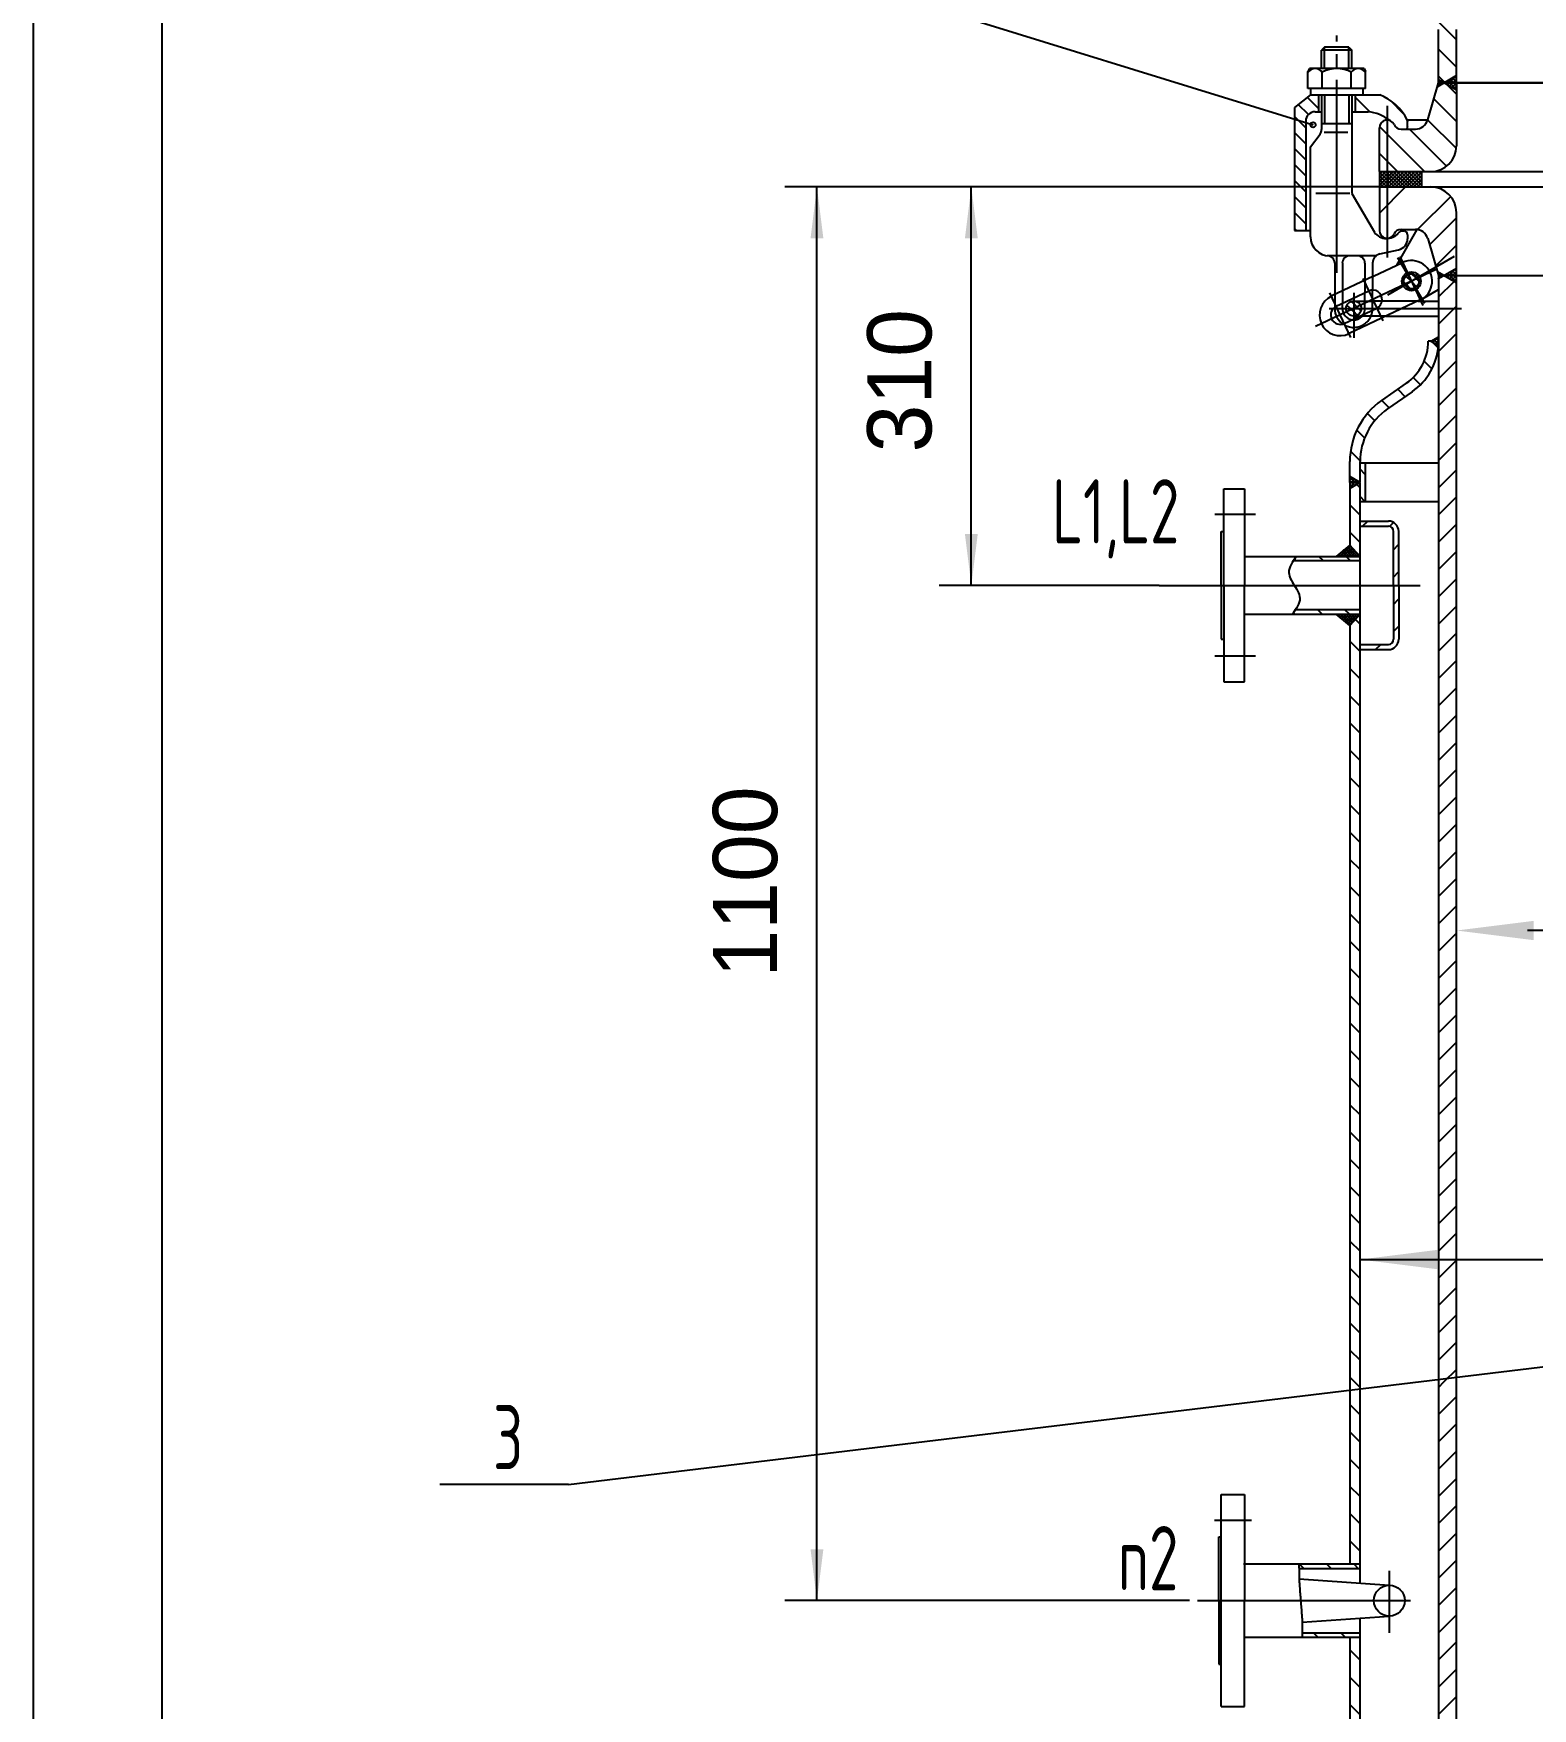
# Model space of a CAD drawing. Extents: x -1761 to -213, y -554 to 626.
# Drawn here: x -807.4 to -690.7, y 276.1 to 406.5 of the extents above; entities that cross this region are included whole.
import ezdxf

# ---------------------------------------------------------------- set-up
doc = ezdxf.new("R2010")
doc.units = 0
doc.linetypes.add('DASHDOT', pattern=[18, 15, -1, 1, -1])
doc.linetypes.add('DASHED', pattern=[4, 3, -1])
doc.layers.get('0').update_dxf_attribs({"color": 8, "linetype": 'CONTINUOUS'})
for name, color, linetype in [('0-EQUIPMENT', 7, 'CONTINUOUS'), ('1', 8, 'CONTINUOUS'), ('2', 94, 'DASHDOT'), ('3', 2, 'DASHED'), ('85', 7, 'CONTINUOUS')]:
    doc.layers.add(name, color=color, linetype=linetype)
doc.styles.add('HZTXT', font='tssdeng.shx', dxfattribs={"width": 0.8, "bigfont": 'tssdchn.shx'})
doc.styles.add('STYLE1', font='cadt_en.shx', dxfattribs={"bigfont": 'cadt_hz.shx'})

# ---------------------------------------------------------------- blocks, each defined once
blk = doc.blocks.new('*U9')
at = {"layer": '1'}
for p, q in [((-697.9, 402.78), (-698.04, 402.64)), ((-697.68, 402.57), (-697.86, 402.75)), ((-697.36, 402.75), (-697.54, 402.57)), ((-696.69, 403.14), (-697.37, 402.47)), ((-696.64, 402.1), (-697.32, 402.78)), ((-696.64, 402.91), (-697.19, 402.37)), ((-696.64, 402.38), (-697.14, 402.88)), ((-696.64, 402.67), (-696.96, 402.99)), ((-696.64, 402.95), (-696.78, 403.09)), ((-698.03, 402.37), (-698.09, 402.42, 1)), ((-697.86, 402.47), (-698.04, 402.65)), ((-697.72, 402.68), (-698.03, 402.37)), ((-697.19, 402.37), (-697.5, 402.68)), ((-696.64, 402.63), (-697.01, 402.26)), ((-696.64, 402.35), (-696.83, 402.16)), ((-696.64, 402.06), (-696.65, 402.05))]:
    blk.add_line(p, q, dxfattribs=at)
blk = doc.blocks.new('*U10')
at = {"layer": '1'}
for p, q in [((-698.09, 387.89), (-698.11, 387.86)), ((-697.85, 387.47), (-698.06, 387.68)), ((-697.91, 387.78), (-698.05, 387.64)), ((-698.04, 387.37), (-697.73, 387.68)), ((-698.03, 387.37), (-698.04, 387.38, 1)), ((-697.67, 387.58), (-697.83, 387.74)), ((-697.39, 387.74), (-697.55, 387.58)), ((-697.16, 387.35), (-697.49, 387.68)), ((-696.72, 388.13), (-697.37, 387.47)), ((-696.64, 387.11), (-697.31, 387.78)), ((-696.64, 387.92), (-697.19, 387.37)), ((-696.64, 387.39), (-697.13, 387.89)), ((-696.64, 387.64), (-697.01, 387.27)), ((-696.64, 387.68), (-696.95, 387.99)), ((-696.83, 387.16), (-696.64, 387.36)), ((-696.64, 387.96), (-696.77, 388.09)), ((-696.65, 387.06), (-696.64, 387.07))]:
    blk.add_line(p, q, dxfattribs=at)
blk = doc.blocks.new('*U11')
at = {"layer": '1'}
for p, q in [((-702.43, 395.71), (-702.64, 395.5)), ((-702.14, 395.71), (-702.64, 395.21)), ((-702.64, 394.93), (-701.86, 395.71)), ((-702.64, 394.65), (-701.58, 395.71)), ((-701.49, 394.51), (-702.64, 395.66)), ((-701.78, 394.51), (-702.64, 395.37)), ((-702.06, 394.51), (-702.64, 395.09)), ((-702.5, 394.51), (-701.3, 395.71)), ((-701.21, 394.51), (-702.41, 395.71)), ((-701.01, 395.71), (-702.21, 394.51)), ((-700.93, 394.51), (-702.13, 395.71)), ((-700.73, 395.71), (-701.93, 394.51)), ((-700.64, 394.51), (-701.84, 395.71)), ((-701.65, 394.51), (-700.45, 395.71)), ((-700.36, 394.51), (-701.56, 395.71)), ((-701.36, 394.51), (-700.16, 395.71)), ((-700.08, 394.51), (-701.28, 395.71)), ((-701.08, 394.51), (-699.88, 395.71)), ((-699.8, 394.51), (-701, 395.71)), ((-699.6, 395.71), (-700.8, 394.51)), ((-699.51, 394.51), (-700.71, 395.71)), ((-699.36, 395.67), (-700.52, 394.51)), ((-699.36, 394.64), (-700.43, 395.71)), ((-699.36, 395.38), (-700.23, 394.51)), ((-699.36, 394.92), (-700.15, 395.71)), ((-699.95, 394.51), (-699.36, 395.1)), ((-699.36, 395.2), (-699.86, 395.71)), ((-699.36, 395.49), (-699.58, 395.71)), ((-702.34, 394.51), (-702.64, 394.81)), ((-702.62, 394.51), (-702.64, 394.52, 1)), ((-699.67, 394.51), (-699.36, 394.82)), ((-699.36, 394.54), (-699.38, 394.51))]:
    blk.add_line(p, q, dxfattribs=at)
blk = doc.blocks.new('*U12')
at = {"layer": '1'}
for p, q in [((-704.38, 371.37), (-704.94, 371.93)), ((-704.77, 371.87), (-704.94, 371.7)), ((-704.59, 371.77), (-704.94, 371.42)), ((-704.41, 371.67), (-704.94, 371.14)), ((-704.56, 371.27), (-704.94, 371.65)), ((-704.48, 371.32), (-704.23, 371.56)), ((-704.2, 371.48), (-704.36, 371.64)), ((-704.74, 371.17), (-704.94, 371.37)), ((-704.92, 371.06), (-704.94, 371.09, 1))]:
    blk.add_line(p, q, dxfattribs=at)
blk = doc.blocks.new('*U13')
for p, q in [((-709.59, 364.98), (-709.64, 364.83)), ((-709.51, 365.14), (-709.59, 364.98)), ((-709.43, 365.29), (-709.51, 365.14)), ((-709.34, 365.43), (-709.43, 365.29)), ((-709.25, 365.55), (-709.34, 365.43)), ((-709.17, 365.67), (-709.25, 365.55)), ((-709.1, 365.76), (-709.17, 365.67, 1)), ((-709.68, 364.67), (-709.69, 364.52)), ((-709.69, 364.52), (-709.67, 364.37)), ((-709.64, 364.83), (-709.68, 364.67)), ((-709.67, 364.37), (-709.63, 364.22)), ((-709.63, 364.22), (-709.58, 364.08)), ((-709.58, 364.08), (-709.51, 363.93)), ((-709.51, 363.93), (-709.43, 363.79)), ((-709.43, 363.79), (-709.35, 363.65)), ((-709.35, 363.65), (-709.26, 363.51)), ((-709.26, 363.51), (-709.17, 363.37)), ((-709.17, 363.37), (-709.09, 363.23)), ((-709.09, 363.23), (-709.01, 363.09)), ((-709.01, 363.09), (-708.94, 362.94)), ((-708.94, 362.94), (-708.89, 362.8)), ((-708.89, 362.8), (-708.85, 362.65)), ((-708.84, 362.35), (-708.88, 362.19)), ((-708.85, 362.65), (-708.84, 362.5)), ((-708.84, 362.5), (-708.84, 362.35)), ((-709.35, 361.35), (-709.42, 361.26)), ((-709.27, 361.47), (-709.35, 361.35)), ((-709.18, 361.6), (-709.27, 361.47)), ((-709.09, 361.73), (-709.18, 361.6)), ((-709.01, 361.88), (-709.09, 361.73)), ((-708.93, 362.04), (-709.01, 361.88)), ((-708.88, 362.19), (-708.93, 362.04))]:
    blk.add_line(p, q)
blk = doc.blocks.new('*U17')
for p, q in [((-692.18, 426.95), (-693.35, 428.12)), ((-692.88, 425.54), (-690.85, 423.5)), ((-691.1, 421.63), (-692.16, 422.7)), ((-692.95, 421.36), (-691.95, 420.37)), ((-693.85, 420.15), (-692.85, 419.14)), ((-694.69, 418.86), (-693.66, 417.83)), ((-695.44, 417.49), (-694.4, 416.45)), ((-695.05, 414.98), (-696.12, 416.05)), ((-696.72, 414.52), (-695.61, 413.42)), ((-696.07, 411.75), (-697.22, 412.91)), ((-697.62, 411.18), (-696.4, 409.97)), ((-696.6, 408.04), (-697.9, 409.34)), ((-696.64, 405.96), (-698.03, 407.35)), ((-696.64, 403.84), (-698.04, 405.24)), ((-697.56, 402.64), (-698.04, 403.12, 1))]:
    blk.add_line(p, q)
blk = doc.blocks.new('*U18')
for p, q in [((-696.64, 401.72), (-697.43, 402.5)), ((-696.64, 399.6), (-698.4, 401.36)), ((-702.63, 399.22), (-699.12, 395.71)), ((-697.41, 396.13), (-700.3, 399.01)), ((-696.65, 397.49), (-698.88, 399.72)), ((-702.64, 397.11), (-701.24, 395.71, 1))]:
    blk.add_line(p, q)
blk = doc.blocks.new('*U28')
blk.add_line((-698.26, 388.37), (-696.64, 389.99, 1))
blk = doc.blocks.new('*U29')
blk.add_line((-698.74, 390.01), (-696.64, 392.11, 1))
blk = doc.blocks.new('*U30')
blk.add_line((-702.64, 392.47), (-700.6, 394.51, 1))
blk = doc.blocks.new('*U31')
blk.add_line((-699.67, 391.2), (-697.09, 393.78, 1))
blk = doc.blocks.new('*U32')
for p, q in [((-709.12, 365.41), (-709.26, 365.55)), ((-707, 365.41), (-707.35, 365.76)), ((-704.88, 365.41), (-705.23, 365.76)), ((-709.22, 361.26), (-709.33, 361.38, 1)), ((-707.44, 361.61), (-707.09, 361.26)), ((-704.97, 361.26), (-705.32, 361.61))]:
    blk.add_line(p, q)
blk = doc.blocks.new('*D33')
for p, q in [((-702.64, 394.51), (-736.89, 394.51)), ((-734.39, 363.51), (-734.39, 394.51)), ((-719.77, 363.51), (-736.89, 363.51))]:
    blk.add_line(p, q)
for points in [[(-734.39, 394.51), (-733.89, 390.51), (-734.89, 390.51)], [(-734.39, 363.51), (-734.89, 367.51), (-733.89, 367.51)]]:
    blk.add_solid(points)
at = {"style": 'STYLE1'}
blk.add_text('310', height=5, rotation=90, dxfattribs=at).set_placement((-737.49, 373.85))
blk = doc.blocks.new('*U37')
at = {"layer": '1'}
for p, q in [((-705.9, 365.76), (-705.37, 366.3, 1)), ((-705.69, 365.76), (-704.87, 366.58)), ((-705.48, 365.76), (-704.77, 366.46)), ((-705.34, 366.32), (-704.79, 365.76)), ((-705.26, 365.76), (-704.67, 366.35)), ((-705.23, 366.41), (-704.57, 365.76)), ((-705.11, 366.51), (-704.36, 365.76)), ((-704.99, 366.6), (-704.15, 365.76)), ((-705.92, 365.84), (-705.85, 365.76)), ((-705.81, 365.93), (-705.64, 365.76)), ((-705.69, 366.03), (-705.42, 365.76)), ((-705.57, 366.12), (-705.21, 365.76)), ((-705.46, 366.22), (-705, 365.76)), ((-705.05, 365.76), (-704.57, 366.24)), ((-704.84, 365.76), (-704.47, 366.13)), ((-704.63, 365.76), (-704.37, 366.02)), ((-704.42, 365.76), (-704.27, 365.91)), ((-704.2, 365.76), (-704.17, 365.79))]:
    blk.add_line(p, q, dxfattribs=at)
blk = doc.blocks.new('*U38')
at = {"layer": '1'}
for p, q in [((-705.92, 361.19), (-705.85, 361.26, 1)), ((-705.9, 361.26), (-705.37, 360.72)), ((-705.81, 361.09), (-705.64, 361.26)), ((-705.69, 360.99), (-705.42, 361.26)), ((-705.69, 361.26), (-704.87, 360.45)), ((-705.57, 360.9), (-705.21, 361.26)), ((-705.48, 361.26), (-704.77, 360.56)), ((-705.46, 360.8), (-705, 361.26)), ((-705.34, 360.71), (-704.79, 361.26)), ((-705.26, 361.26), (-704.67, 360.67)), ((-705.23, 360.61), (-704.57, 361.26)), ((-705.11, 360.51), (-704.36, 361.26)), ((-705.05, 361.26), (-704.57, 360.78)), ((-704.99, 360.42), (-704.15, 361.26)), ((-704.84, 361.26), (-704.47, 360.89)), ((-704.63, 361.26), (-704.37, 361)), ((-704.42, 361.26), (-704.27, 361.11)), ((-704.2, 361.26), (-704.17, 361.23))]:
    blk.add_line(p, q, dxfattribs=at)
blk = doc.blocks.new('*U87')
at = {"layer": '1'}
for p, q in [((-698.42, 382.38), (-698.58, 382.55, 1)), ((-698.04, 382.84), (-698.47, 382.41)), ((-698.04, 382.29), (-698.4, 382.65)), ((-698.04, 382.56), (-698.29, 382.31)), ((-698.04, 382.57), (-698.22, 382.75)), ((-698.04, 382.28), (-698.11, 382.21)), ((-698.04, 382.85), (-698.04, 382.86))]:
    blk.add_line(p, q, dxfattribs=at)
blk = doc.blocks.new('*U88')
at = {"layer": '1'}
for p, q in [((-703.74, 372.14), (-704.14, 372.54, 1)), ((-703.74, 370.02), (-704.14, 370.42))]:
    blk.add_line(p, q, dxfattribs=at)
blk = doc.blocks.new('*U89')
at = {"layer": '1'}
for p, q in [((-703.95, 368.11), (-703.55, 368.51)), ((-701.84, 368.1), (-701.54, 368.4)), ((-701.54, 366.28), (-701.14, 366.68)), ((-701.54, 364.15), (-701.14, 364.55)), ((-701.54, 362.03), (-701.14, 362.43)), ((-701.54, 359.91), (-701.14, 360.31)), ((-702.94, 358.51), (-702.54, 358.91, 1))]:
    blk.add_line(p, q, dxfattribs=at)
blk = doc.blocks.new('*D91')
blk.add_line((-566.64, 336.65), (-691.11, 336.65))
blk.add_solid([(-696.64, 336.65), (-690.64, 337.4), (-690.64, 335.9)])
blk = doc.blocks.new('*U129')
for p, q in [((-706.92, 403.72), (-706.92, 405.38)), ((-705.01, 403.72), (-705.01, 405.38)), ((-707.39, 400.62), (-708.26, 401.49, 6.28)), ((-706.92, 401.68), (-706.92, 399.46)), ((-705.01, 401.68), (-705.01, 399.46)), ((-703.38, 400.35), (-704.53, 401.5)), ((-708.16, 400.14), (-708.95, 400.93, 1)), ((-708.37, 399.11), (-709.25, 399.99)), ((-708.37, 397.87), (-709.25, 398.75)), ((-708.37, 396.62), (-709.25, 397.5)), ((-708.37, 395.38), (-709.25, 396.26)), ((-708.37, 394.14), (-709.25, 395.01)), ((-708.37, 392.89), (-709.25, 393.77)), ((-708.37, 391.65), (-709.25, 392.53)), ((-709.08, 391.11), (-709.25, 391.28)), ((-700.58, 386.97), (-700.73, 387.11)), ((-700.16, 387.17), (-700.57, 387.58)), ((-700.13, 387.13), (-700.16, 387.17)), ((-700.16, 387.17), (-700.16, 387.17)), ((-699.77, 387.4), (-700.13, 387.76)), ((-699.74, 386.75), (-700.11, 387.12)), ((-699.74, 387.37), (-699.77, 387.4)), ((-699.56, 387.19), (-699.74, 387.37, 6.28)), ((-700.55, 386.94), (-700.58, 386.97)), ((-700.21, 386.59), (-700.55, 386.94)), ((-704.88, 385.05), (-705.16, 385.32)), ((-704.81, 384.97), (-704.88, 385.05)), ((-704.64, 385.43), (-704.82, 385.61)), ((-704.64, 384.81), (-704.81, 384.97)), ((-704.39, 385.17), (-704.64, 385.43)), ((-704.37, 384.53), (-704.64, 384.81)), ((-704.26, 385.05), (-704.39, 385.17)), ((-704.08, 384.87), (-704.26, 385.05))]:
    blk.add_line(p, q)
at = {"layer": '2'}
for p, q in [((-705.96, 387.84), (-705.96, 406.29)), ((-700.76, 400.21), (-701.78, 401.23)), ((-696.83, 389.11), (-702.02, 386.08)), ((-701.23, 389.03), (-699.14, 385.46)), ((-701.05, 389.09), (-699.25, 385.29)), ((-698.23, 388.08), (-707.6, 383.65)), ((-703.94, 387.39), (-702.38, 384.09)), ((-704.86, 382.8), (-706.5, 386.26)), ((-704.64, 386.26), (-704.64, 382.78)), ((-706.56, 385.05), (-696.26, 385.05))]:
    blk.add_line(p, q, dxfattribs=at)
at = {"layer": '3'}
for p, q in [((-703.76, 387.25), (-703.76, 386.28)), ((-703.18, 387.53), (-703.18, 386.48, 6.28)), ((-706.11, 386.14), (-706.11, 385.16)), ((-705.52, 386.42), (-705.52, 385.45)), ((-703.76, 385.63), (-703.18, 385.63)), ((-699.65, 385.63), (-702.44, 385.63)), ((-702.11, 384.46), (-704.17, 384.46))]:
    blk.add_line(p, q, dxfattribs=at)
for radius, start, end in [(1.47, 234.7551, 355.3994), (0.88, 261.4502, 329.1311)]:
    blk.add_arc((-704.64, 385.05), radius, start, end, dxfattribs=at)
at = {"layer": '85'}
for p, q in [((-706.92, 405.38), (-707.14, 405.16)), ((-705.01, 405.38), (-706.92, 405.38, 6.28)), ((-705.01, 405.38), (-704.79, 405.16)), ((-707.14, 403.72), (-707.14, 405.16)), ((-704.79, 405.16), (-707.14, 405.16)), ((-704.79, 403.72), (-704.79, 405.16)), ((-708.09, 403.72), (-708.2, 403.5)), ((-708.2, 402.16), (-708.2, 403.5)), ((-703.83, 403.72), (-708.09, 403.72)), ((-707.08, 402.16), (-707.08, 403.43)), ((-704.84, 402.16), (-704.84, 403.43)), ((-703.83, 403.72), (-703.73, 403.5, 6.28)), ((-703.73, 402.16), (-703.73, 403.5)), ((-708.01, 401.68), (-709.25, 400.68)), ((-703.73, 402.16), (-708.2, 402.16)), ((-708.01, 401.68), (-702.61, 401.68, 6.28)), ((-707.98, 401.68), (-707.98, 402.16)), ((-707.39, 401.68), (-707.39, 400.36)), ((-707.14, 401.68), (-707.14, 398.98, 6.28)), ((-704.79, 401.68), (-704.79, 394.01)), ((-704.53, 401.68), (-704.53, 400.36)), ((-703.93, 402.16), (-703.93, 401.68)), ((-709.25, 400.68), (-709.25, 391.11)), ((-707.64, 400.36), (-707.14, 400.36)), ((-704.79, 400.36), (-703.51, 400.36)), ((-708.37, 399.63), (-708.37, 391.11)), ((-707.14, 399.46), (-704.79, 399.46)), ((-700.44, 399.22), (-700.44, 399.58, 6.28)), ((-708, 397.64), (-707.25, 398.63)), ((-708, 390.62), (-708, 397.64)), ((-706.93, 398.78), (-705.1, 398.78)), ((-704.94, 394), (-707.59, 394)), ((-704.79, 394.01), (-703.03, 390.98)), ((-709.25, 391.11), (-708, 391.11, 6.28)), ((-701.29, 388.42), (-699.71, 391.2, 6.28)), ((-700.74, 391.08), (-700.89, 391.08)), ((-703.03, 390.98), (-703.03, 390.98)), ((-700.45, 390.79), (-700.45, 390.48)), ((-702.9, 389.15), (-706.53, 389.15)), ((-706.11, 388.57), (-706.11, 386.14)), ((-705.52, 388.57), (-705.52, 386.42)), ((-703.76, 388.57), (-703.76, 387.25)), ((-703.18, 388.58), (-703.18, 387.53, 6.28)), ((-703.09, 387.57), (-700.83, 388.63)), ((-702.6, 389.3), (-701.14, 389.62, 6.28)), ((-703.09, 387.57), (-706.38, 386.01, 6.28)), ((-703.47, 386.41), (-706, 385.22)), ((-703.76, 385.05), (-703.76, 386.28)), ((-703.18, 385.05), (-703.18, 386.48, 6.28)), ((-699.33, 385.78), (-698.04, 386.54)), ((-706.11, 385.05), (-706.11, 385.16)), ((-705.52, 385.05), (-705.52, 385.42, 6.28)), ((-705.38, 383.89), (-702.85, 385.09, 6.28)), ((-699.46, 385.72), (-705, 383.1, 6.28)), ((-704.64, 385.63), (-703.76, 385.63)), ((-702.44, 385.63), (-703.18, 385.63)), ((-699.65, 385.63), (-698.04, 385.63)), ((-704.64, 384.46), (-704.17, 384.46)), ((-702.11, 384.46), (-698.04, 384.46))]:
    blk.add_line(p, q, dxfattribs=at)
for centre, radius in [((-700.15, 387.17), 0.733), ((-700.15, 387.17), 0.733), ((-700.15, 387.17), 0.587), ((-704.64, 385.05), 0.587)]:
    blk.add_circle(centre, radius, dxfattribs=at)
for centre, radius, start, end in [((-707.64, 403.04), 0.679, 34.6147, 145.3853), ((-705.96, 401.45), 2.28, 60.5915, 119.4085), ((-704.29, 403.04), 0.679, 34.6147, 145.3853), ((-704.16, 397.83), 4.15, 27.4729, 68.1528), ((-707.64, 399.63), 0.733, 90, 180), ((-703.87, 397.1), 3.28, 51.6639, 83.8093), ((-707.72, 398.98), 0.587, 323.2627, 360), ((-700.73, 399.22), 0.293, 314.9063, 360), ((-700.73, 399.59), 0.293, 357.5909, 390.9166), ((-700.83, 390.64), 0.44, 90, 140.7625), ((-700.74, 390.79), 0.293, 0, 90), ((-706.53, 390.62), 1.47, 180, 270), ((-702.08, 391.66), 1.17, 215.6285, 320.6604), ((-701.33, 390.48), 0.88, 282.4677, 360), ((-706.7, 388.57), 0.587, 0, 90), ((-704.94, 388.57), 0.587, 90, 180), ((-704.35, 388.57), 0.587, 0, 90), ((-702.44, 388.58), 0.733, 102.4677, 180), ((-700.15, 387.17), 1.61, 295.2906, 475.2906), ((-705.69, 384.55), 1.61, 115.2906, 295.2906), ((-703.16, 385.75), 0.733, 295.2906, 475.2906), ((-705.69, 384.55), 0.733, 115.2906, 295.2906), ((-704.64, 385.05), 1.47, 180, 234.7551), ((-704.64, 385.05), 0.88, 180, 261.4502), ((-704.64, 385.05), 0.88, 329.1311, 360), ((-704.64, 385.05), 1.47, 355.3994, 360)]:
    blk.add_arc(centre, radius, start, end, dxfattribs=at)
blk = doc.blocks.new('*U131')
for p, q in [((-698.04, 385.96), (-696.83, 387.16, 1)), ((-698.04, 383.83), (-696.64, 385.23)), ((-698.04, 381.71), (-696.64, 383.11)), ((-698.04, 379.59), (-696.64, 380.99)), ((-698.04, 377.47), (-696.64, 378.87)), ((-698.04, 375.35), (-696.64, 376.75)), ((-698.04, 373.23), (-696.64, 374.63)), ((-698.04, 371.11), (-696.64, 372.51)), ((-698.04, 368.99), (-696.64, 370.39)), ((-698.04, 366.86), (-696.64, 368.26)), ((-698.04, 364.74), (-696.64, 366.14)), ((-698.04, 362.62), (-696.64, 364.02)), ((-698.04, 360.5), (-696.64, 361.9)), ((-698.04, 358.38), (-696.64, 359.78)), ((-698.04, 356.26), (-696.64, 357.66)), ((-698.04, 354.14), (-696.64, 355.54)), ((-698.04, 352.01), (-696.64, 353.41)), ((-698.04, 349.89), (-696.64, 351.29)), ((-698.04, 347.77), (-696.64, 349.17)), ((-698.04, 345.65), (-696.64, 347.05)), ((-698.04, 343.53), (-696.64, 344.93)), ((-698.04, 341.41), (-696.64, 342.81)), ((-698.04, 339.29), (-696.64, 340.69)), ((-698.04, 337.17), (-696.64, 338.57)), ((-698.04, 335.04), (-696.64, 336.44)), ((-698.04, 332.92), (-696.64, 334.32)), ((-698.04, 330.8), (-696.64, 332.2)), ((-698.04, 328.68), (-696.64, 330.08)), ((-698.04, 326.56), (-696.64, 327.96)), ((-698.04, 324.44), (-696.64, 325.84)), ((-698.04, 322.32), (-696.64, 323.72)), ((-698.04, 320.19), (-696.64, 321.59)), ((-698.04, 318.07), (-696.64, 319.47)), ((-698.04, 315.95), (-696.64, 317.35)), ((-698.04, 313.83), (-696.64, 315.23)), ((-698.04, 311.71), (-696.64, 313.11)), ((-698.04, 309.59), (-696.64, 310.99)), ((-698.04, 307.47), (-696.64, 308.87)), ((-698.04, 305.35), (-696.64, 306.75)), ((-698.04, 303.22), (-696.64, 304.62)), ((-697.6, 301.55), (-696.64, 302.5))]:
    blk.add_line(p, q)
blk = doc.blocks.new('*U132')
for p, q in [((-698.04, 301.1), (-697.6, 301.55, 1)), ((-698.04, 298.98), (-696.64, 300.38)), ((-698.04, 296.86), (-696.64, 298.26)), ((-698.04, 294.74), (-696.64, 296.14)), ((-698.04, 292.62), (-696.64, 294.02)), ((-698.04, 290.5), (-696.64, 291.9)), ((-698.04, 288.37), (-696.64, 289.77)), ((-698.04, 286.25), (-696.64, 287.65)), ((-698.04, 284.13), (-696.64, 285.53)), ((-698.04, 282.01), (-696.64, 283.41)), ((-698.04, 279.89), (-696.64, 281.29)), ((-698.04, 277.77), (-696.64, 279.17)), ((-698.04, 275.65), (-696.64, 277.05)), ((-698.04, 273.53), (-696.64, 274.93)), ((-698.04, 271.4), (-696.64, 272.8)), ((-698.04, 269.28), (-696.64, 270.68)), ((-698.04, 267.16), (-696.64, 268.56)), ((-698.04, 265.04), (-696.64, 266.44)), ((-698.04, 262.92), (-696.64, 264.32)), ((-698.04, 260.8), (-696.64, 262.2)), ((-698.04, 258.68), (-696.64, 260.08)), ((-698.04, 256.56), (-696.64, 257.96))]:
    blk.add_line(p, q)
blk = doc.blocks.new('*U136')
for p, q in [((-704.51, 360.85), (-704.14, 360.49, 1)), ((-704.94, 359.16), (-704.14, 358.36)), ((-704.14, 356.24), (-704.94, 357.04)), ((-704.94, 354.92), (-704.14, 354.12)), ((-704.94, 352.8), (-704.14, 352)), ((-704.14, 349.88), (-704.94, 350.68)), ((-704.94, 348.56), (-704.14, 347.76)), ((-704.14, 345.64), (-704.94, 346.44)), ((-704.94, 344.31), (-704.14, 343.51)), ((-704.94, 342.19), (-704.14, 341.39)), ((-704.94, 340.07), (-704.14, 339.27)), ((-704.94, 337.95), (-704.14, 337.15)), ((-704.14, 335.03), (-704.94, 335.83)), ((-704.94, 333.71), (-704.14, 332.91)), ((-704.94, 331.59), (-704.14, 330.79)), ((-704.94, 329.47), (-704.14, 328.67)), ((-704.14, 326.54), (-704.94, 327.34)), ((-704.14, 324.42), (-704.94, 325.22)), ((-704.94, 323.1), (-704.14, 322.3)), ((-704.14, 320.18), (-704.94, 320.98)), ((-704.94, 318.86), (-704.14, 318.06)), ((-704.14, 315.94), (-704.94, 316.74)), ((-704.94, 314.62), (-704.14, 313.82)), ((-704.94, 312.49), (-704.14, 311.69)), ((-704.14, 309.57), (-704.94, 310.37)), ((-704.94, 308.25), (-704.14, 307.45)), ((-704.14, 305.33), (-704.94, 306.13)), ((-704.94, 304.01), (-704.14, 303.21)), ((-704.94, 301.89), (-704.14, 301.09))]:
    blk.add_line(p, q)
blk = doc.blocks.new('*U137')
for p, q in [((-704.4, 371.36), (-704.14, 371.09, 1)), ((-704.94, 369.77), (-704.14, 368.97)), ((-704.94, 367.65), (-704.14, 366.85))]:
    blk.add_line(p, q)
blk = doc.blocks.new('*U138')
for p, q in [((-698.52, 382.44), (-698.07, 381.99, 1)), ((-699.15, 380.96), (-698.55, 380.35)), ((-700.01, 379.69), (-699.44, 379.12)), ((-701.21, 378.77), (-700.63, 378.19)), ((-703.57, 376.88), (-703, 376.32)), ((-702.46, 377.89), (-701.88, 377.32)), ((-704.39, 375.59), (-703.79, 374.98)), ((-704.88, 373.96), (-704.14, 373.21))]:
    blk.add_line(p, q)
blk = doc.blocks.new('*U144')
for p, q in [((-708.9, 287.36), (-708.9, 287.34, 1)), ((-708.9, 287.34), (-708.9, 287.32)), ((-708.9, 287.32), (-708.9, 287.3)), ((-708.9, 287.3), (-708.9, 287.27)), ((-708.9, 287.27), (-708.9, 287.24)), ((-708.9, 287.24), (-708.9, 287.21)), ((-708.9, 287.21), (-708.9, 287.18)), ((-708.9, 287.18), (-708.9, 287.14)), ((-708.9, 287.14), (-708.9, 287.11)), ((-708.9, 287.11), (-708.9, 287.08)), ((-708.9, 287.08), (-708.9, 287.04)), ((-708.9, 287.04), (-708.89, 287.01)), ((-708.89, 287.01), (-708.89, 286.97)), ((-708.89, 286.97), (-708.89, 286.94)), ((-708.89, 286.94), (-708.89, 286.91)), ((-708.89, 286.91), (-708.89, 286.87)), ((-708.89, 286.87), (-708.89, 286.84)), ((-708.89, 286.84), (-708.89, 286.8)), ((-708.89, 286.8), (-708.89, 286.77)), ((-708.89, 286.77), (-708.89, 286.73)), ((-708.89, 286.73), (-708.89, 286.7)), ((-708.89, 286.7), (-708.89, 286.66)), ((-708.89, 286.66), (-708.89, 286.63)), ((-708.89, 286.63), (-708.89, 286.59)), ((-708.89, 286.59), (-708.89, 286.56)), ((-708.89, 286.56), (-708.89, 286.52)), ((-708.89, 286.52), (-708.89, 286.49)), ((-708.89, 286.49), (-708.89, 286.45)), ((-708.89, 286.45), (-708.88, 286.42)), ((-708.88, 286.42), (-708.88, 286.38)), ((-708.88, 286.38), (-708.88, 286.35)), ((-708.88, 286.35), (-708.88, 286.31)), ((-708.88, 286.31), (-708.88, 286.28)), ((-708.88, 286.28), (-708.88, 286.25)), ((-708.88, 286.25), (-708.88, 286.21)), ((-708.88, 286.21), (-708.88, 286.18)), ((-708.88, 286.18), (-708.88, 286.14)), ((-708.88, 286.14), (-708.87, 286.11)), ((-708.87, 286.11), (-708.87, 286.08)), ((-708.87, 286.08), (-708.87, 286.04)), ((-708.87, 286.04), (-708.87, 286.01)), ((-708.87, 286.01), (-708.87, 285.98)), ((-708.87, 285.98), (-708.87, 285.94)), ((-708.87, 285.94), (-708.87, 285.91)), ((-708.87, 285.91), (-708.86, 285.88)), ((-708.86, 285.88), (-708.86, 285.85)), ((-708.86, 285.85), (-708.86, 285.81)), ((-708.86, 285.81), (-708.86, 285.78)), ((-708.86, 285.78), (-708.86, 285.75)), ((-708.86, 285.75), (-708.86, 285.72)), ((-708.86, 285.72), (-708.85, 285.69)), ((-708.85, 285.69), (-708.85, 285.65)), ((-708.85, 285.65), (-708.85, 285.62)), ((-708.85, 285.62), (-708.85, 285.59)), ((-708.85, 285.59), (-708.85, 285.56)), ((-708.85, 285.56), (-708.84, 285.53)), ((-708.84, 285.53), (-708.84, 285.5)), ((-708.84, 285.5), (-708.84, 285.47)), ((-708.84, 285.47), (-708.84, 285.44)), ((-708.84, 285.44), (-708.84, 285.41)), ((-708.84, 285.41), (-708.83, 285.38)), ((-708.83, 285.38), (-708.83, 285.35)), ((-708.83, 285.35), (-708.83, 285.32)), ((-708.83, 285.32), (-708.83, 285.29)), ((-708.83, 285.29), (-708.83, 285.26)), ((-708.83, 285.26), (-708.82, 285.22)), ((-708.82, 285.22), (-708.82, 285.19)), ((-708.82, 285.19), (-708.82, 285.16)), ((-708.82, 285.16), (-708.82, 285.13)), ((-708.82, 285.13), (-708.81, 285.1)), ((-708.81, 285.1), (-708.81, 285.07)), ((-708.81, 285.07), (-708.81, 285.04)), ((-708.81, 285.04), (-708.81, 285.01)), ((-708.81, 285.01), (-708.8, 284.99)), ((-708.8, 284.99), (-708.8, 284.96)), ((-708.8, 284.96), (-708.8, 284.93)), ((-708.8, 284.93), (-708.8, 284.9)), ((-708.8, 284.9), (-708.8, 284.87)), ((-708.8, 284.87), (-708.79, 284.84)), ((-708.79, 284.84), (-708.79, 284.81)), ((-708.79, 284.81), (-708.79, 284.78)), ((-708.79, 284.78), (-708.79, 284.75)), ((-708.79, 284.75), (-708.78, 284.72)), ((-708.78, 284.72), (-708.78, 284.69)), ((-708.78, 284.69), (-708.78, 284.66)), ((-708.78, 284.66), (-708.78, 284.63)), ((-708.78, 284.63), (-708.77, 284.6)), ((-708.77, 284.6), (-708.77, 284.58)), ((-708.77, 284.58), (-708.77, 284.55)), ((-708.77, 284.55), (-708.77, 284.52)), ((-708.77, 284.52), (-708.76, 284.49)), ((-708.76, 284.49), (-708.76, 284.46)), ((-708.76, 284.46), (-708.76, 284.43)), ((-708.76, 284.43), (-708.76, 284.4)), ((-708.76, 284.4), (-708.75, 284.37)), ((-708.75, 284.37), (-708.75, 284.34)), ((-708.75, 284.34), (-708.75, 284.31)), ((-708.75, 284.31), (-708.75, 284.28)), ((-708.75, 284.28), (-708.74, 284.25)), ((-708.74, 284.25), (-708.74, 284.22)), ((-708.74, 284.22), (-708.74, 284.19)), ((-708.74, 284.19), (-708.74, 284.16)), ((-708.74, 284.16), (-708.73, 284.13)), ((-708.73, 284.13), (-708.73, 284.1)), ((-708.73, 284.1), (-708.73, 284.07)), ((-708.73, 284.07), (-708.73, 284.04)), ((-708.73, 284.04), (-708.72, 284.01)), ((-708.72, 284.01), (-708.72, 283.98)), ((-708.72, 283.98), (-708.72, 283.95)), ((-708.72, 283.95), (-708.72, 283.92)), ((-708.72, 283.92), (-708.72, 283.89)), ((-708.72, 283.89), (-708.71, 283.86)), ((-708.71, 283.86), (-708.71, 283.83)), ((-708.71, 283.83), (-708.71, 283.79)), ((-708.71, 283.79), (-708.71, 283.76)), ((-708.71, 283.76), (-708.7, 283.73)), ((-708.7, 283.73), (-708.7, 283.7)), ((-708.7, 283.7), (-708.7, 283.67)), ((-708.7, 283.67), (-708.7, 283.64)), ((-708.7, 283.64), (-708.7, 283.61)), ((-708.7, 283.61), (-708.69, 283.58)), ((-708.69, 283.58), (-708.69, 283.55)), ((-708.69, 283.55), (-708.69, 283.52)), ((-708.69, 283.52), (-708.69, 283.5)), ((-708.69, 283.5), (-708.69, 283.47)), ((-708.69, 283.47), (-708.68, 283.44)), ((-708.68, 283.44), (-708.68, 283.41)), ((-708.68, 283.41), (-708.68, 283.39)), ((-708.68, 283.39), (-708.68, 283.36)), ((-708.68, 283.36), (-708.68, 283.33)), ((-708.68, 283.33), (-708.67, 283.3)), ((-708.67, 283.3), (-708.67, 283.28)), ((-708.67, 283.28), (-708.67, 283.25)), ((-708.67, 283.25), (-708.67, 283.22)), ((-708.67, 283.22), (-708.67, 283.19)), ((-708.67, 283.19), (-708.67, 283.16)), ((-708.67, 283.16), (-708.66, 283.13)), ((-708.66, 283.13), (-708.66, 283.1)), ((-708.66, 283.1), (-708.66, 283.07)), ((-708.66, 283.07), (-708.66, 283.03)), ((-708.66, 283.03), (-708.66, 283)), ((-708.66, 283), (-708.66, 282.96)), ((-708.66, 282.96), (-708.66, 282.92)), ((-708.66, 282.92), (-708.66, 282.88)), ((-708.66, 282.88), (-708.65, 282.84)), ((-708.65, 282.84), (-708.65, 282.79)), ((-708.65, 282.79), (-708.65, 282.74)), ((-708.65, 282.74), (-708.65, 282.69)), ((-708.65, 282.69), (-708.65, 282.64)), ((-708.65, 282.64), (-708.65, 282.59)), ((-708.65, 282.59), (-708.65, 282.54)), ((-708.65, 282.54), (-708.65, 282.48)), ((-708.65, 282.48), (-708.65, 282.43)), ((-708.65, 282.43), (-708.64, 282.37)), ((-708.64, 282.37), (-708.64, 282.32)), ((-708.64, 282.32), (-708.64, 282.26)), ((-708.64, 282.26), (-708.64, 282.2)), ((-708.64, 282.2), (-708.64, 282.15)), ((-708.64, 282.15), (-708.64, 282.09)), ((-708.64, 282.09), (-708.64, 282.03)), ((-708.64, 282.03), (-708.64, 281.98)), ((-708.64, 281.98), (-708.64, 281.92)), ((-708.64, 281.92), (-708.64, 281.87)), ((-708.64, 281.87), (-708.64, 281.82)), ((-708.64, 281.82), (-708.64, 281.77)), ((-708.64, 281.77), (-708.64, 281.73)), ((-708.64, 281.73), (-708.64, 281.69)), ((-708.64, 281.69), (-708.64, 281.66))]:
    blk.add_line(p, q)
blk = doc.blocks.new('*U145')
for p, q in [((-708.87, 287.36), (-708.52, 287.01)), ((-706.75, 287.36), (-706.4, 287.01)), ((-704.63, 287.36), (-704.28, 287.01, 1)), ((-707.77, 282.01), (-707.42, 281.66)), ((-705.65, 282.01), (-705.31, 281.67))]:
    blk.add_line(p, q)
blk = doc.blocks.new('*U146')
at = {"layer": '1'}
for p, q in [((-704.14, 298.97), (-704.94, 299.77, 1)), ((-704.14, 296.85), (-704.94, 297.65)), ((-704.14, 294.72), (-704.94, 295.52)), ((-704.14, 292.6), (-704.94, 293.4)), ((-704.94, 291.28), (-704.14, 290.48)), ((-704.14, 288.36), (-704.94, 289.16)), ((-704.14, 279.87), (-704.94, 280.67)), ((-704.14, 277.75), (-704.94, 278.55)), ((-704.94, 276.43), (-704.14, 275.63)), ((-704.14, 273.51), (-704.94, 274.31)), ((-704.94, 272.19), (-704.14, 271.39)), ((-704.14, 269.27), (-704.94, 270.07)), ((-704.14, 267.15), (-704.94, 267.95)), ((-704.14, 265.03), (-704.94, 265.83)), ((-704.14, 262.9), (-704.94, 263.7)), ((-704.14, 260.78), (-704.94, 261.58)), ((-704.14, 258.66), (-704.94, 259.46)), ((-704.14, 256.54), (-704.94, 257.34)), ((-704.14, 254.42), (-704.94, 255.22)), ((-704.14, 252.3), (-704.94, 253.1))]:
    blk.add_line(p, q, dxfattribs=at)
blk = doc.blocks.new('*U147')
at = {"layer": '2'}
blk.add_line((-701.87, 286.83), (-701.87, 281.99, 1), dxfattribs=at)
blk = doc.blocks.new('*D148')
for p, q in [((-703.26, 394.51), (-748.9, 394.51)), ((-746.4, 284.51), (-746.4, 394.51)), ((-717.41, 284.51), (-748.9, 284.51))]:
    blk.add_line(p, q)
for points in [[(-746.4, 394.51), (-745.9, 390.51), (-746.9, 390.51)], [(-746.4, 284.51), (-746.9, 288.51), (-745.9, 288.51)]]:
    blk.add_solid(points)
at = {"style": 'STYLE1'}
blk.add_text('1100', height=5, rotation=90, dxfattribs=at).set_placement((-749.5, 332.99))
blk = doc.blocks.new('*D161')
blk.add_line((-704.14, 311.05), (-559.14, 311.05))
blk.add_solid([(-704.14, 311.05), (-698.14, 311.8), (-698.14, 310.3)])

msp = doc.modelspace()

# ---------------------------------------------------------------- linework, layer by layer
msp.add_line((-807.35915, -214.73399), (-807.35915, 626.26601, 1))
at = {"layer": '0-EQUIPMENT'}
for p, q in [((-765.73473, 417.23971), (-707.80227, 399.34876)), ((-698.03902, 402.61037), (-698.03902, 406.76024)), ((-696.63902, 402.61037), (-696.63902, 406.76024, 6.28319)), ((-696.63902, 403.17121), (-698.12581, 402.31281, 6.28319)), ((-696.63902, 402.04953), (-698.03902, 402.85782)), ((-698.87902, 399.73037), (-698.03902, 402.61037, 6.28319)), ((-635.63902, 402.61037), (-698.03902, 402.61037)), ((-698.03902, 402.61037), (-635.63902, 402.61037)), ((-696.63902, 402.61037), (-696.63902, 397.71037, 6.28319)), ((-702.03902, 400.80959), (-702.03902, 389.01113, 1)), ((-702.63902, 395.71037), (-702.63902, 399.11037, 6.28319)), ((-700.94815, 399.01037), (-699.83902, 399.01037, 6.28319)), ((-698.88508, 399.71037), (-700.45968, 399.71037)), ((-702.63902, 395.71037), (-702.63902, 394.51037)), ((-702.63902, 395.71037), (-635.63902, 395.71037)), ((-699.35802, 395.71037), (-699.35802, 394.51037)), ((-702.63902, 394.51037), (-702.63902, 391.11037, 6.28319)), ((-702.63902, 394.51037), (-635.63902, 394.51037, 6.28319)), ((-702.63902, 394.51037), (-635.63902, 394.51037)), ((-696.63902, 387.61037), (-696.63902, 392.51037)), ((-700.94815, 391.21037), (-699.83902, 391.21037, 6.28319)), ((-698.87902, 390.49037), (-698.03902, 387.61037)), ((-696.63902, 387.04953), (-698.12581, 387.90793)), ((-696.63902, 388.17121), (-698.03902, 387.36292)), ((-698.03902, 387.61037), (-635.63902, 387.61037)), ((-698.03902, 387.61037), (-698.03902, 252.00394)), ((-696.63902, 251.90407), (-696.63902, 387.61037)), ((-696.63902, 251.90407), (-696.63902, 387.61037)), ((-698.63902, 382.51037), (-698.83902, 382.51037)), ((-698.63902, 382.51037), (-698.03902, 382.85678, 6.28319)), ((-698.63902, 382.51037), (-698.03902, 382.16396)), ((-700.54472, 379.23376), (-702.46577, 377.88863)), ((-700.08586, 378.57844), (-702.0069, 377.23331, 6.28319)), ((-704.93902, 371.51037), (-704.93902, 373.13755)), ((-704.13902, 371.51037), (-704.13902, 373.13755)), ((-698.03902, 373.01037), (-704.13902, 373.01037)), ((-703.73902, 373.01037), (-703.73902, 370.01037)), ((-704.13902, 371.51037), (-704.93902, 371.97225)), ((-704.13902, 371.51037), (-704.93902, 371.04849)), ((-704.93902, 371.51037), (-704.13902, 371.51037)), ((-704.93902, 371.51037), (-704.93902, 366.64753)), ((-714.73902, 363.51037), (-714.73902, 371.01037)), ((-714.73902, 371.01037), (-713.13902, 371.01037)), ((-713.13902, 371.01037), (-713.13902, 363.51037)), ((-704.13902, 285.87633), (-704.13902, 371.43473, 1)), ((-712.28178, 369.01037), (-715.44602, 369.01037)), ((-698.03902, 370.01037), (-704.13902, 370.01037)), ((-714.93902, 367.71037), (-714.73902, 367.71037)), ((-714.93902, 363.51037), (-714.93902, 367.71037)), ((-704.13902, 368.51037), (-701.93902, 368.51037)), ((-704.13902, 368.11037), (-701.93902, 368.11037)), ((-701.53902, 363.51037), (-701.53902, 367.71037, 6.28319)), ((-701.13902, 363.51037), (-701.13902, 367.71037, 6.28319)), ((-704.93902, 366.64753), (-706.01416, 365.76037)), ((-704.13902, 365.76037), (-704.93902, 366.64753)), ((-713.13902, 365.76037), (-704.13902, 365.76037)), ((-704.13902, 365.41037), (-709.35211, 365.41037)), ((-719.76794, 363.51037), (-699.47285, 363.51037)), ((-714.93902, 363.51037), (-714.93902, 359.31037)), ((-714.73902, 363.51037), (-714.73902, 356.01037)), ((-713.13902, 356.01037), (-713.13902, 363.51037)), ((-701.53902, 363.51037), (-701.53902, 359.31037)), ((-701.13902, 363.51037), (-701.13902, 359.31037)), ((-713.13902, 361.26037), (-704.13902, 361.26037)), ((-704.13902, 361.61037), (-709.16838, 361.61037)), ((-704.93902, 360.37322), (-706.01416, 361.26037)), ((-704.13902, 361.26037), (-704.93902, 360.37322)), ((-704.93902, 360.37322), (-704.93902, 287.36037)), ((-714.93902, 359.31037), (-714.73902, 359.31037)), ((-704.13902, 358.91037), (-701.93902, 358.91037)), ((-704.13902, 358.51037), (-701.93902, 358.51037)), ((-712.28178, 358.01037), (-715.44602, 358.01037)), ((-714.73902, 356.01037), (-713.13902, 356.01037)), ((-765.73473, 293.5428), (-632.84964, 309.62154)), ((-765.73473, 293.5428), (-775.73473, 293.5428, 1)), ((-714.93902, 292.76037), (-713.13902, 292.76037)), ((-714.93902, 276.26037), (-714.93902, 292.76037)), ((-713.13902, 292.76037), (-713.13902, 284.51037)), ((-715.48107, 290.76037), (-712.59413, 290.76037)), ((-715.13902, 289.46037), (-714.93902, 289.46037)), ((-715.13902, 284.51037), (-715.13902, 289.46037)), ((-713.22468, 287.36037), (-704.13902, 287.36037)), ((-708.89499, 287.01037), (-704.13902, 287.01037)), ((-708.87806, 286.2111), (-701.87052, 285.71037)), ((-716.78907, 284.51037), (-700.21879, 284.51037)), ((-716.78907, 284.51037), (-700.21879, 284.51037, 1)), ((-715.13902, 284.51037), (-715.13902, 279.56037)), ((-713.13902, 276.26037), (-713.13902, 284.51037)), ((-708.65361, 282.8255), (-701.87052, 283.31037)), ((-704.13902, 250.86037), (-704.13902, 283.14441)), ((-713.22468, 281.66037), (-704.13902, 281.66037)), ((-708.63961, 282.01037), (-704.13902, 282.01037)), ((-704.93902, 281.66037), (-704.93902, 250.86037)), ((-715.13902, 279.56037), (-714.93902, 279.56037)), ((-714.93902, 276.26037), (-713.13902, 276.26037))]:
    msp.add_line(p, q, dxfattribs=at)
for centre, radius in [((-707.80227, 399.34876), 0.2), ((-701.87052, 284.51037), 1.2)]:
    msp.add_circle(centre, radius, dxfattribs=at)
for centre, radius, start, end in [((-702.03902, 399.11037), 0.6, 24.6243184, 180), ((-700.94815, 399.61037), 0.6, 204.6243184, 270), ((-699.83902, 400.01037), 1, 270, 343.7397953), ((-698.63902, 397.71037), 2, 270, 360), ((-698.63902, 392.51037), 2, 0, 90), ((-702.03902, 391.11037), 0.6, 180, 335.3756816), ((-700.94815, 390.61037), 0.6, 90, 155.3756816), ((-699.83902, 390.21037), 1, 16.2602047, 90), ((-702.83902, 382.51037), 4, 305, 360), ((-702.83902, 382.51037), 4.8, 305, 355.9444798), ((-699.13902, 373.13755), 5.8, 125, 180), ((-699.13902, 373.13755), 5, 125, 180), ((-701.93902, 367.71037), 0.8, 0, 90), ((-701.93902, 367.71037), 0.4, 0, 90), ((-701.93902, 359.31037), 0.4, 270, 360), ((-701.93902, 359.31037), 0.8, 270, 360)]:
    msp.add_arc(centre, radius, start, end, dxfattribs=at)
at = {"layer": '1'}
msp.add_line((-797.35915, -204.73399), (-797.35915, 601.26601, 1), dxfattribs=at)

# ---------------------------------------------------------------- block references
at = {"layer": '0-EQUIPMENT'}
for name in ['*U17', '*U129', '*U9', '*U18', '*U11', '*D148', '*D33', '*U30', '*U31', '*U29', '*U28', '*U10', '*U131', '*U138', '*U87', '*U12', '*U88', '*U137', '*U89', '*U37', '*U13', '*U32', '*U38', '*U136', '*D91', '*D161', '*U132', '*U146', '*U144', '*U145', '*U147']:
    msp.add_blockref(name, (0, 0), dxfattribs=at)

# ---------------------------------------------------------------- texts
at = {"layer": '0-EQUIPMENT', "style": 'HZTXT', "width": 0.7}
for s, p in [('L1,L2', (-728.10388, 366.76825)), ('3', (-771.60573, 294.7238)), ('n2', (-722.97712, 285.31093))]:
    msp.add_text(s, height=5, dxfattribs=at).set_placement(p)

doc.saveas('drawing.dxf')
